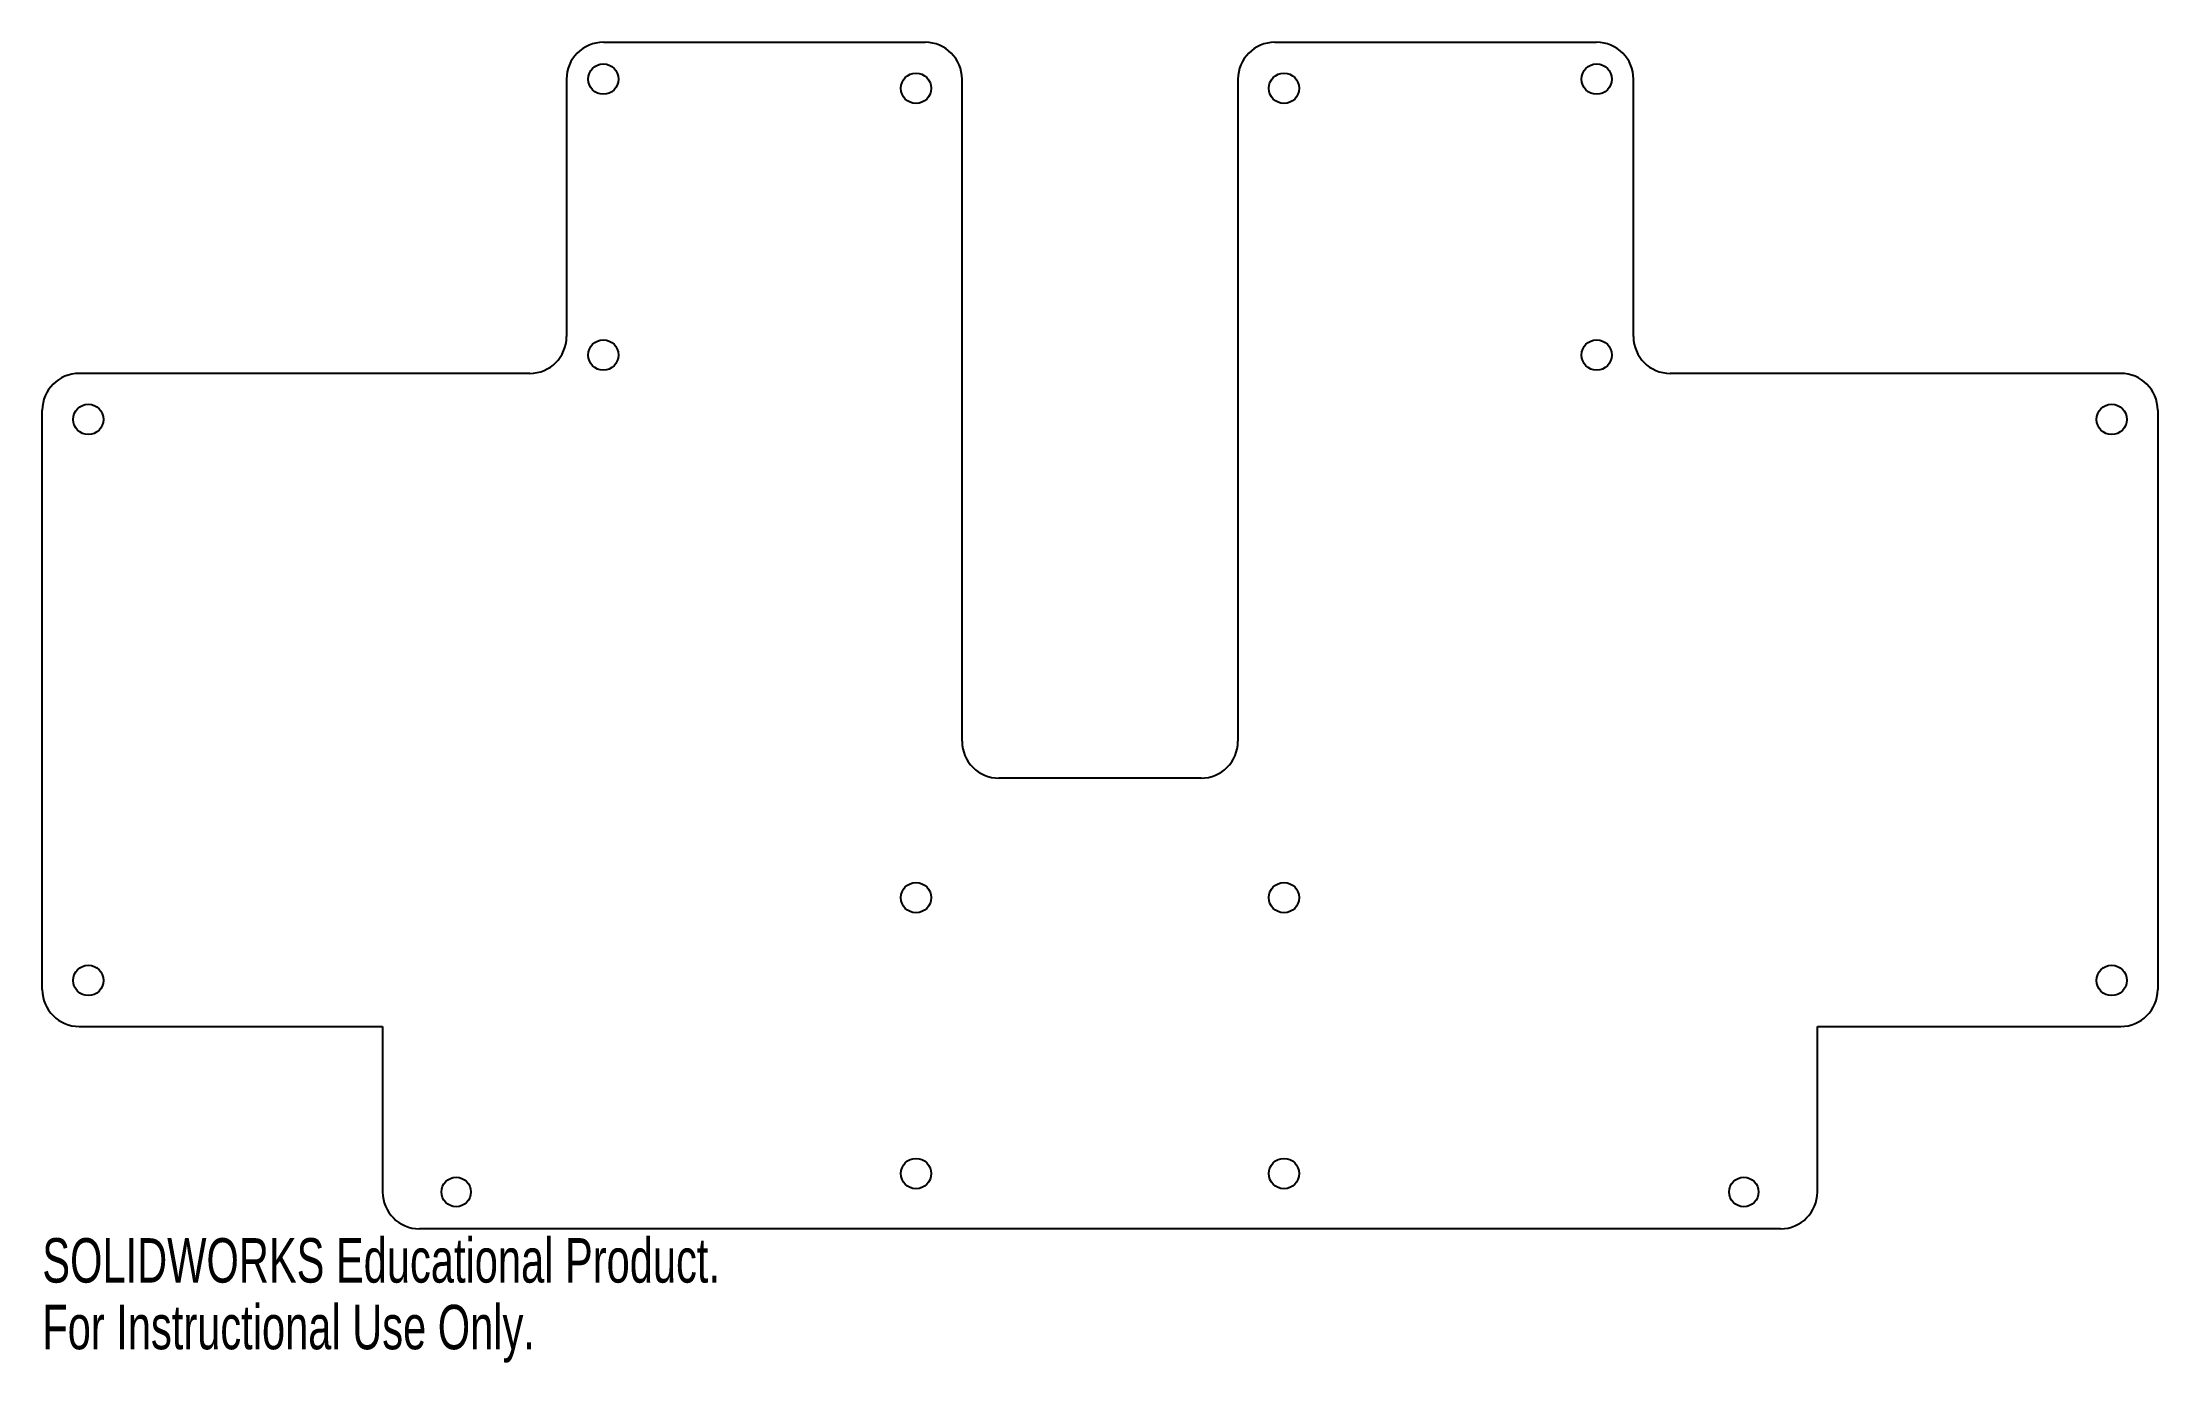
# Model space of a CAD drawing. Header units: millimetres. Extents: x 0 to 230, y -144 to 0.
import ezdxf

# ---------------------------------------------------------------- set-up
doc = ezdxf.new("R2010")
doc.units = ezdxf.units.MM
doc.styles.add('SLDTEXTSTYLE0', font='TXT', dxfattribs={"width": 0.7})

msp = doc.modelspace()

# ---------------------------------------------------------------- linework, layer by layer
at = {"color": 7, "linetype": 'Continuous', "lineweight": 25}
for p, q in [((61, 0), (96, 0)), ((134, 0), (169, 0)), ((57, -4), (57, -32)), ((100, -76), (100, -4)), ((130, -4), (130, -76)), ((173, -32), (173, -4)), ((53, -36), (4, -36)), ((226, -36), (177, -36)), ((0, -103), (0, -40)), ((230, -40), (230, -103)), ((126, -80), (104, -80)), ((4, -107), (37, -107)), ((37, -107), (37, -125)), ((193, -125), (193, -107)), ((193, -107), (226, -107)), ((189, -129), (41, -129))]:
    msp.add_line(p, q, dxfattribs=at)
for centre, radius in [((61, -4), 1.65), ((61, -4), 1.65), ((95, -5), 1.65), ((95, -5), 1.65), ((135, -5), 1.65), ((135, -5), 1.65), ((169, -4), 1.65), ((169, -4), 1.65), ((61, -34), 1.65), ((61, -34), 1.65), ((169, -34), 1.65), ((169, -34), 1.65), ((5, -41), 1.65), ((5, -41), 1.65), ((225, -41), 1.65), ((225, -41), 1.65), ((95, -93), 1.65), ((95, -93), 1.65), ((135, -93), 1.65), ((135, -93), 1.65), ((5, -102), 1.65), ((5, -102), 1.65), ((225, -102), 1.65), ((225, -102), 1.65), ((95, -123), 1.65), ((95, -123), 1.65), ((135, -123), 1.65), ((135, -123), 1.65), ((45, -125), 1.6), ((45, -125), 1.6), ((185, -125), 1.6), ((185, -125), 1.6)]:
    msp.add_circle(centre, radius, dxfattribs=at)
for centre, start, end in [((61, -4), 90, 180), ((134, -4), 90, 180), ((169, -4), 0, 90), ((96, -4), 0, 90), ((53, -32), 270, 0), ((177, -32), 180, 270), ((4, -40), 90, 180), ((226, -40), 0, 90), ((104, -76), 180, 270), ((126, -76), 270, 0), ((4, -103), 180, 270), ((226, -103), 270, 0), ((41, -125), 180, 270), ((189, -125), 270, 0)]:
    msp.add_arc(centre, 4, start, end, dxfattribs=at)

# ---------------------------------------------------------------- texts
at = {"color": 7, "linetype": 'Continuous', "char_height": 4.8336, "attachment_point": 1, "style": 'SLDTEXTSTYLE0'}
for s, insert in [('SOLIDWORKS Educational Product.', (0, -130.02)), ('For Instructional Use Only.', (0, -137.27))]:
    msp.add_mtext(s, dxfattribs=dict(at, insert=insert))

doc.saveas('drawing.dxf')
